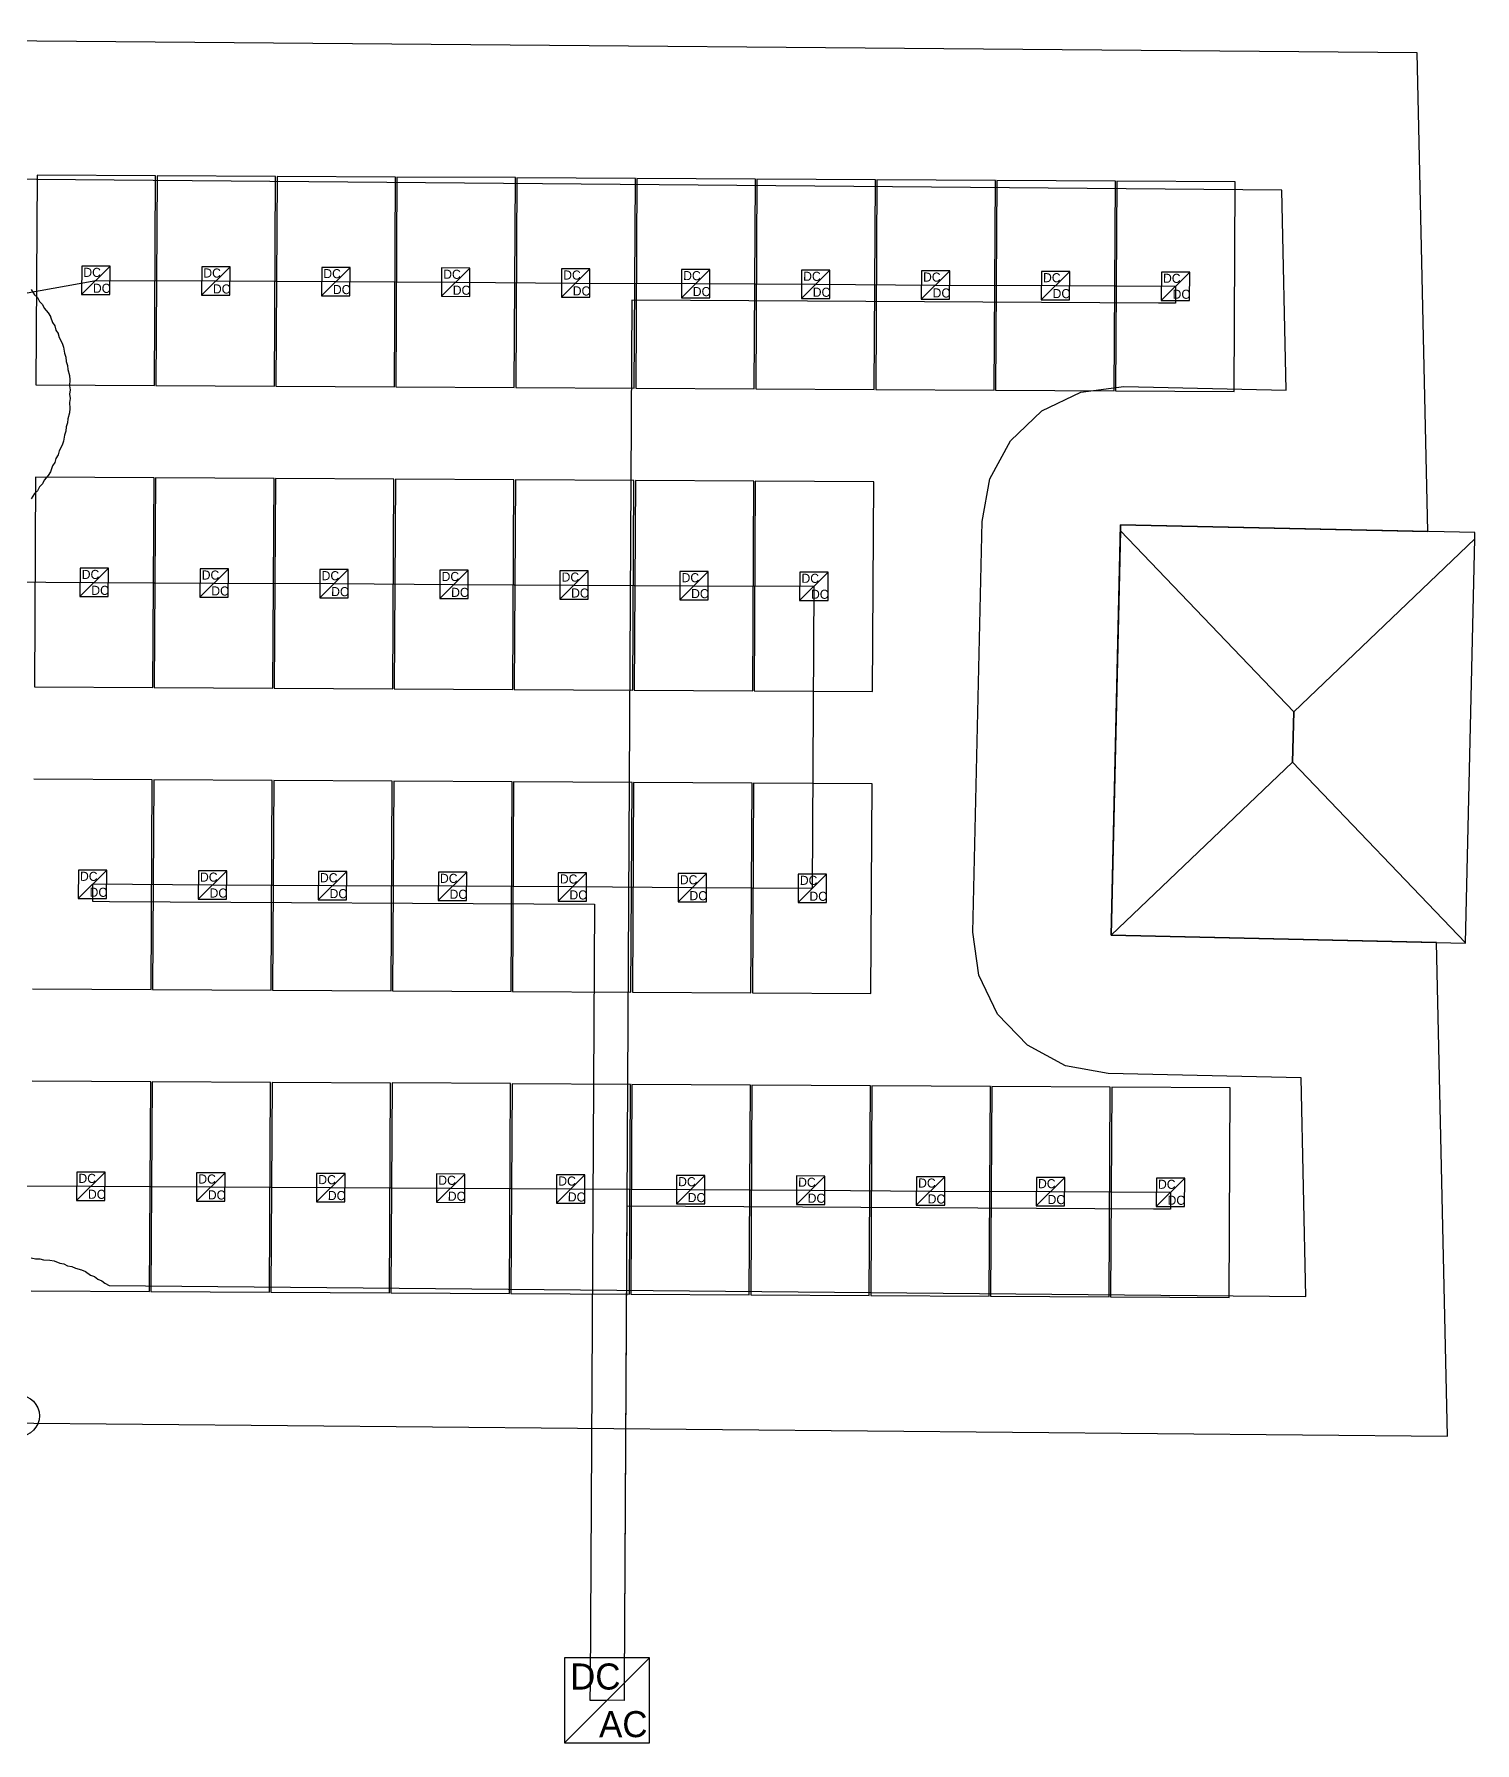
# Model space of a CAD drawing. Header units: feet. Extents: x -13.4 to 53.4, y -30.6 to 18.8.
# Drawn here: x 11.77 to 53.45, y -30.64 to 18.8 of the extents above; entities that cross this region are included whole.
import ezdxf

# ---------------------------------------------------------------- set-up
doc = ezdxf.new("R2010")
doc.units = ezdxf.units.FT
for name, color, linetype in [('Buildings', 7, 'CONTINUOUS'), ('Connections', 7, 'CONTINUOUS'), ('Inverters', 7, 'CONTINUOUS'), ('Modules', 7, 'CONTINUOUS'), ('Obstructions', 7, 'CONTINUOUS'), ('Setbacks', 7, 'CONTINUOUS'), ('Strings', 7, 'CONTINUOUS')]:
    doc.layers.add(name, color=color, linetype=linetype)

msp = doc.modelspace()

# ---------------------------------------------------------------- linework, layer by layer
at = {"layer": 'Buildings', "color": 252}
for p, q in [((51.784, 18.255), (-12.27, 18.799)), ((52.085, 4.406), (51.784, 18.255)), ((42.933, -7.274), (43.2, 4.606)), ((43.2, 4.606), (43.196, 4.428)), ((43.2, 4.606), (52.085, 4.406)), ((53.448, 4.376), (43.2, 4.606)), ((43.196, 4.428), (42.933, -7.274)), ((43.196, 4.428), (48.208, -0.814)), ((48.208, -0.814), (43.196, 4.428)), ((48.208, -0.814), (53.444, 4.192)), ((53.444, 4.192), (48.208, -0.814)), ((53.181, -7.498), (53.444, 4.192)), ((53.444, 4.192), (53.448, 4.376)), ((48.175, -2.263), (48.208, -0.814)), ((48.208, -0.814), (48.175, -2.263)), ((48.175, -2.263), (42.933, -7.274)), ((42.933, -7.274), (48.175, -2.263)), ((53.181, -7.498), (48.175, -2.263)), ((48.175, -2.263), (53.181, -7.498)), ((52.344, -7.486), (42.933, -7.274)), ((42.933, -7.274), (53.18, -7.505)), ((52.654, -21.772), (52.344, -7.486)), ((53.18, -7.505), (53.181, -7.498)), ((-6.389, -21.219), (52.654, -21.772))]:
    msp.add_line(p, q, dxfattribs=at)
at = {"layer": 'Connections', "color": 91}
for p, q in [((44.789, 11.504), (44.786, 11.012)), ((29.06, 11.099), (28.838, -28.922)), ((44.294, 11.015), (29.06, 11.099)), ((44.786, 11.012), (44.294, 11.015)), ((13.46, -5.8), (13.457, -6.292)), ((13.457, -6.292), (13.949, -6.295)), ((13.949, -6.295), (27.979, -6.372)), ((27.979, -6.372), (27.854, -28.916)), ((44.643, -14.711), (44.641, -15.203)), ((28.915, -15.116), (28.838, -28.922)), ((44.149, -15.201), (28.915, -15.116)), ((44.641, -15.203), (44.149, -15.201)), ((27.854, -28.916), (27.852, -29.409)), ((28.838, -28.922), (28.836, -29.414)), ((28.838, -28.922), (28.836, -29.414)), ((27.852, -29.409), (28.344, -29.411)), ((28.836, -29.414), (28.344, -29.411)), ((28.836, -29.414), (28.344, -29.411))]:
    msp.add_line(p, q, dxfattribs=at)
at = {"layer": 'Inverters'}
for p, q in [((29.574, -28.181), (27.113, -28.181)), ((27.113, -28.181), (27.113, -30.642)), ((27.113, -30.642), (29.574, -28.181)), ((29.574, -30.642), (29.574, -28.181)), ((27.113, -30.642), (29.574, -30.642))]:
    msp.add_line(p, q, dxfattribs=at)
at = {"layer": 'Modules', "color": 254}
for p, q in [((11.858, 14.721), (11.825, 8.65)), ((15.287, 14.702), (11.858, 14.721)), ((15.253, 8.631), (15.287, 14.702)), ((15.329, 14.703), (15.296, 8.632)), ((18.758, 14.684), (15.329, 14.703)), ((18.724, 8.613), (18.758, 14.684)), ((18.8, 14.685), (18.767, 8.614)), ((22.229, 14.666), (18.8, 14.685)), ((22.195, 8.595), (22.229, 14.666)), ((22.268, 14.666), (22.235, 8.595)), ((25.697, 14.647), (22.268, 14.666)), ((25.663, 8.576), (25.697, 14.647)), ((25.739, 14.644), (25.706, 8.573)), ((29.168, 14.625), (25.739, 14.644)), ((29.134, 8.554), (29.168, 14.625)), ((29.21, 14.626), (29.177, 8.555)), ((32.639, 14.607), (29.21, 14.626)), ((32.605, 8.536), (32.639, 14.607)), ((32.681, 14.608), (32.648, 8.537)), ((36.11, 14.589), (32.681, 14.608)), ((36.076, 8.518), (36.11, 14.589)), ((36.149, 14.586), (36.116, 8.515)), ((39.578, 14.567), (36.149, 14.586)), ((39.544, 8.496), (39.578, 14.567)), ((39.62, 14.568), (39.587, 8.497)), ((43.049, 14.549), (39.62, 14.568)), ((43.015, 8.478), (43.049, 14.549)), ((43.091, 14.549), (43.058, 8.478)), ((46.52, 14.53), (43.091, 14.549)), ((46.486, 8.46), (46.52, 14.53)), ((13.148, 12.088), (13.143, 11.268)), ((13.143, 11.268), (13.968, 12.084)), ((13.968, 12.084), (13.148, 12.088)), ((13.963, 11.264), (13.968, 12.084)), ((16.619, 12.07), (16.614, 11.25)), ((16.614, 11.25), (17.439, 12.066)), ((17.439, 12.066), (16.619, 12.07)), ((17.434, 11.246), (17.439, 12.066)), ((20.09, 12.052), (20.085, 11.232)), ((20.085, 11.232), (20.91, 12.047)), ((20.91, 12.047), (20.09, 12.052)), ((20.905, 11.227), (20.91, 12.047)), ((23.558, 12.034), (23.553, 11.214)), ((23.553, 11.214), (24.378, 12.029)), ((24.378, 12.029), (23.558, 12.034)), ((24.373, 11.209), (24.378, 12.029)), ((27.029, 12.012), (27.024, 11.192)), ((27.024, 11.192), (27.849, 12.007)), ((27.849, 12.007), (27.029, 12.012)), ((27.844, 11.187), (27.849, 12.007)), ((30.5, 11.994), (30.495, 11.173)), ((30.495, 11.173), (31.32, 11.989)), ((31.32, 11.989), (30.5, 11.994)), ((31.315, 11.169), (31.32, 11.989)), ((33.971, 11.975), (33.966, 11.155)), ((33.966, 11.155), (34.791, 11.971)), ((34.791, 11.971), (33.971, 11.975)), ((34.786, 11.151), (34.791, 11.971)), ((37.439, 11.953), (37.434, 11.133)), ((37.434, 11.133), (38.259, 11.949)), ((38.259, 11.949), (37.439, 11.953)), ((38.255, 11.129), (38.259, 11.949)), ((40.91, 11.935), (40.905, 11.115)), ((40.905, 11.115), (41.73, 11.931)), ((41.73, 11.931), (40.91, 11.935)), ((41.726, 11.11), (41.73, 11.931)), ((44.381, 11.917), (44.376, 11.097)), ((44.376, 11.097), (45.201, 11.912)), ((45.201, 11.912), (44.381, 11.917)), ((45.197, 11.092), (45.201, 11.912)), ((13.143, 11.268), (13.963, 11.264)), ((16.614, 11.25), (17.434, 11.246)), ((20.085, 11.232), (20.905, 11.227)), ((23.553, 11.214), (24.373, 11.209)), ((27.024, 11.192), (27.844, 11.187)), ((30.495, 11.173), (31.315, 11.169)), ((33.966, 11.155), (34.786, 11.151)), ((37.434, 11.133), (38.255, 11.129)), ((40.905, 11.115), (41.726, 11.11)), ((44.376, 11.097), (45.197, 11.092)), ((11.825, 8.65), (15.253, 8.631)), ((15.296, 8.632), (18.724, 8.613)), ((18.767, 8.614), (22.195, 8.595)), ((22.235, 8.595), (25.663, 8.576)), ((25.706, 8.573), (29.134, 8.554)), ((29.177, 8.555), (32.605, 8.536)), ((32.648, 8.537), (36.076, 8.518)), ((36.116, 8.515), (39.544, 8.496)), ((39.587, 8.497), (43.015, 8.478)), ((43.058, 8.478), (46.486, 8.46)), ((11.812, 5.981), (11.778, -0.09)), ((15.24, 5.962), (11.812, 5.981)), ((15.206, -0.109), (15.24, 5.962)), ((15.283, 5.963), (15.249, -0.108)), ((18.711, 5.944), (15.283, 5.963)), ((18.677, -0.127), (18.711, 5.944)), ((18.751, 5.945), (18.717, -0.126)), ((22.179, 5.926), (18.751, 5.945)), ((22.146, -0.145), (22.179, 5.926)), ((22.222, 5.923), (22.188, -0.148)), ((25.65, 5.904), (22.222, 5.923)), ((25.617, -0.167), (25.65, 5.904)), ((25.693, 5.905), (25.659, -0.166)), ((29.121, 5.886), (25.693, 5.905)), ((29.088, -0.185), (29.121, 5.886)), ((29.164, 5.886), (29.13, -0.185)), ((32.592, 5.867), (29.164, 5.886)), ((32.559, -0.204), (32.592, 5.867)), ((32.632, 5.868), (32.598, -0.203)), ((36.06, 5.849), (32.632, 5.868)), ((36.027, -0.222), (36.06, 5.849)), ((13.101, 3.349), (13.097, 2.529)), ((13.097, 2.529), (13.921, 3.344)), ((13.921, 3.344), (13.101, 3.349)), ((13.917, 2.524), (13.921, 3.344)), ((16.572, 3.33), (16.568, 2.51)), ((16.568, 2.51), (17.392, 3.326)), ((17.392, 3.326), (16.572, 3.33)), ((17.388, 2.506), (17.392, 3.326)), ((20.04, 3.312), (20.036, 2.492)), ((20.036, 2.492), (20.86, 3.308)), ((20.86, 3.308), (20.04, 3.312)), ((20.856, 2.487), (20.86, 3.308)), ((23.511, 3.29), (23.507, 2.47)), ((23.507, 2.47), (24.331, 3.286)), ((24.331, 3.286), (23.511, 3.29)), ((24.327, 2.466), (24.331, 3.286)), ((26.982, 3.272), (26.978, 2.452)), ((26.978, 2.452), (27.802, 3.268)), ((27.802, 3.268), (26.982, 3.272)), ((27.798, 2.447), (27.802, 3.268)), ((30.453, 3.254), (30.449, 2.434)), ((30.449, 2.434), (31.273, 3.249)), ((31.273, 3.249), (30.453, 3.254)), ((31.269, 2.429), (31.273, 3.249)), ((33.921, 3.236), (33.917, 2.415)), ((33.917, 2.415), (34.742, 3.231)), ((34.742, 3.231), (33.921, 3.236)), ((34.737, 2.411), (34.742, 3.231)), ((13.097, 2.529), (13.917, 2.524)), ((16.568, 2.51), (17.388, 2.506)), ((20.036, 2.492), (20.856, 2.487)), ((23.507, 2.47), (24.327, 2.466)), ((26.978, 2.452), (27.798, 2.447)), ((30.449, 2.434), (31.269, 2.429)), ((33.917, 2.415), (34.737, 2.411)), ((11.778, -0.09), (15.206, -0.109)), ((15.249, -0.108), (18.677, -0.127)), ((18.717, -0.126), (22.146, -0.145)), ((22.188, -0.148), (25.617, -0.167)), ((25.659, -0.166), (29.088, -0.185)), ((29.13, -0.185), (32.559, -0.204)), ((32.598, -0.203), (36.027, -0.222)), ((15.191, -2.774), (11.762, -2.755)), ((15.157, -8.845), (15.191, -2.774)), ((15.233, -2.777), (15.2, -8.848)), ((18.662, -2.796), (15.233, -2.777)), ((18.628, -8.867), (18.662, -2.796)), ((18.704, -2.795), (18.671, -8.866)), ((22.133, -2.814), (18.704, -2.795)), ((22.099, -8.885), (22.133, -2.814)), ((22.175, -2.813), (22.142, -8.884)), ((25.604, -2.832), (22.175, -2.813)), ((25.57, -8.903), (25.604, -2.832)), ((25.643, -2.831), (25.61, -8.902)), ((29.072, -2.85), (25.643, -2.831)), ((29.038, -8.921), (29.072, -2.85)), ((29.114, -2.853), (29.081, -8.924)), ((32.543, -2.872), (29.114, -2.853)), ((32.509, -8.943), (32.543, -2.872)), ((32.585, -2.872), (32.552, -8.943)), ((36.014, -2.891), (32.585, -2.872)), ((35.98, -8.962), (36.014, -2.891)), ((13.052, -5.387), (13.047, -6.208)), ((13.047, -6.208), (13.872, -5.392)), ((13.872, -5.392), (13.052, -5.387)), ((13.867, -6.212), (13.872, -5.392)), ((16.523, -5.409), (16.518, -6.229)), ((16.518, -6.229), (17.343, -5.414)), ((17.343, -5.414), (16.523, -5.409)), ((17.338, -6.234), (17.343, -5.414)), ((19.994, -5.428), (19.989, -6.248)), ((19.989, -6.248), (20.814, -5.432)), ((20.814, -5.432), (19.994, -5.428)), ((20.809, -6.252), (20.814, -5.432)), ((23.465, -5.446), (23.46, -6.266)), ((23.46, -6.266), (24.285, -5.45)), ((24.285, -5.45), (23.465, -5.446)), ((24.28, -6.271), (24.285, -5.45)), ((26.933, -5.464), (26.928, -6.284)), ((26.928, -6.284), (27.753, -5.469)), ((27.753, -5.469), (26.933, -5.464)), ((27.749, -6.289), (27.753, -5.469)), ((30.404, -5.486), (30.399, -6.306)), ((30.399, -6.306), (31.224, -5.49)), ((31.224, -5.49), (30.404, -5.486)), ((31.22, -6.311), (31.224, -5.49)), ((33.875, -5.504), (33.87, -6.324)), ((33.87, -6.324), (34.695, -5.509)), ((34.695, -5.509), (33.875, -5.504)), ((34.691, -6.329), (34.695, -5.509)), ((13.047, -6.208), (13.867, -6.212)), ((16.518, -6.229), (17.338, -6.234)), ((19.989, -6.248), (20.809, -6.252)), ((23.46, -6.266), (24.28, -6.271)), ((26.928, -6.284), (27.749, -6.289)), ((30.399, -6.306), (31.22, -6.311)), ((33.87, -6.324), (34.691, -6.329)), ((11.729, -8.826), (15.157, -8.845)), ((15.2, -8.848), (18.628, -8.867)), ((18.671, -8.866), (22.099, -8.885)), ((22.142, -8.884), (25.57, -8.903)), ((25.61, -8.902), (29.038, -8.921)), ((29.081, -8.924), (32.509, -8.943)), ((32.552, -8.943), (35.98, -8.962)), ((15.144, -11.513), (11.716, -11.495)), ((15.11, -17.584), (15.144, -11.513)), ((15.184, -11.513), (15.15, -17.584)), ((18.612, -11.532), (15.184, -11.513)), ((18.579, -17.603), (18.612, -11.532)), ((18.655, -11.531), (18.621, -17.602)), ((22.083, -11.55), (18.655, -11.531)), ((22.05, -17.621), (22.083, -11.55)), ((22.126, -11.549), (22.092, -17.62)), ((25.554, -11.568), (22.126, -11.549)), ((25.521, -17.639), (25.554, -11.568)), ((25.597, -11.571), (25.563, -17.642)), ((29.025, -11.59), (25.597, -11.571)), ((28.992, -17.661), (29.025, -11.59)), ((29.065, -11.589), (29.031, -17.66)), ((32.493, -11.608), (29.065, -11.589)), ((32.46, -17.679), (32.493, -11.608)), ((32.536, -11.608), (32.502, -17.679)), ((35.964, -11.627), (32.536, -11.608)), ((35.931, -17.698), (35.964, -11.627)), ((36.007, -11.63), (35.973, -17.701)), ((39.435, -11.649), (36.007, -11.63)), ((39.402, -17.72), (39.435, -11.649)), ((39.475, -11.648), (39.441, -17.719)), ((42.903, -11.667), (39.475, -11.648)), ((42.87, -17.738), (42.903, -11.667)), ((42.946, -11.666), (42.912, -17.737)), ((46.374, -11.685), (42.946, -11.666)), ((46.341, -17.756), (46.374, -11.685)), ((13.005, -14.127), (13.001, -14.947)), ((13.001, -14.947), (13.825, -14.132)), ((13.825, -14.132), (13.005, -14.127)), ((13.821, -14.952), (13.825, -14.132)), ((16.473, -14.145), (16.469, -14.966)), ((16.469, -14.966), (17.294, -14.15)), ((17.294, -14.15), (16.473, -14.145)), ((17.289, -14.97), (17.294, -14.15)), ((19.944, -14.164), (19.94, -14.984)), ((19.94, -14.984), (20.765, -14.168)), ((20.765, -14.168), (19.944, -14.164)), ((20.76, -14.988), (20.765, -14.168)), ((23.415, -14.182), (23.411, -15.002)), ((23.411, -15.002), (24.236, -14.186)), ((24.236, -14.186), (23.415, -14.182)), ((24.231, -15.007), (24.236, -14.186)), ((26.886, -14.204), (26.882, -15.024)), ((26.882, -15.024), (27.707, -14.208)), ((27.707, -14.208), (26.886, -14.204)), ((27.702, -15.029), (27.707, -14.208)), ((30.354, -14.222), (30.35, -15.042)), ((30.35, -15.042), (31.175, -14.227)), ((31.175, -14.227), (30.354, -14.222)), ((31.17, -15.047), (31.175, -14.227)), ((33.825, -14.24), (33.821, -15.061)), ((33.821, -15.061), (34.646, -14.245)), ((34.646, -14.245), (33.825, -14.24)), ((34.641, -15.065), (34.646, -14.245)), ((37.296, -14.262), (37.292, -15.082)), ((37.292, -15.082), (38.117, -14.267)), ((38.117, -14.267), (37.296, -14.262)), ((38.112, -15.087), (38.117, -14.267)), ((40.765, -14.28), (40.76, -15.101)), ((40.76, -15.101), (41.585, -14.285)), ((41.585, -14.285), (40.765, -14.28)), ((41.58, -15.105), (41.585, -14.285)), ((44.236, -14.299), (44.231, -15.119)), ((44.231, -15.119), (45.056, -14.303)), ((45.056, -14.303), (44.236, -14.299)), ((45.051, -15.123), (45.056, -14.303)), ((13.001, -14.947), (13.821, -14.952)), ((16.469, -14.966), (17.289, -14.97)), ((19.94, -14.984), (20.76, -14.988)), ((23.411, -15.002), (24.231, -15.007)), ((26.882, -15.024), (27.702, -15.029)), ((30.35, -15.042), (31.17, -15.047)), ((33.821, -15.061), (34.641, -15.065)), ((37.292, -15.082), (38.112, -15.087)), ((40.76, -15.101), (41.58, -15.105)), ((44.231, -15.119), (45.051, -15.123)), ((11.682, -17.565), (15.11, -17.584)), ((15.15, -17.584), (18.579, -17.603)), ((18.621, -17.602), (22.05, -17.621)), ((22.092, -17.62), (25.521, -17.639)), ((25.563, -17.642), (28.992, -17.661)), ((29.031, -17.66), (32.46, -17.679)), ((32.502, -17.679), (35.931, -17.698)), ((35.973, -17.701), (39.402, -17.72)), ((39.441, -17.719), (42.87, -17.738)), ((42.912, -17.737), (46.341, -17.756))]:
    msp.add_line(p, q, dxfattribs=at)
at = {"layer": 'Obstructions', "color": 252}
msp.add_circle((11.332, -21.179), 0.593, dxfattribs=at)
at = {"layer": 'Setbacks', "color": 2}
for p, q in [((47.866, 14.285), (-8.289, 14.762)), ((47.991, 8.503), (47.866, 14.285)), ((11.688, 11.409), (11.786, 11.259)), ((11.786, 11.259), (11.868, 11.176)), ((11.868, 11.176), (11.869, 11.176)), ((11.869, 11.176), (11.869, 11.175)), ((11.869, 11.175), (11.925, 11.065)), ((11.925, 11.065), (12.013, 10.977)), ((12.013, 10.977), (12.014, 10.976)), ((12.014, 10.976), (12.014, 10.976)), ((12.014, 10.976), (12.067, 10.872)), ((12.067, 10.872), (12.179, 10.733)), ((12.179, 10.733), (12.18, 10.732)), ((12.18, 10.732), (12.242, 10.625)), ((12.242, 10.625), (12.242, 10.624)), ((12.242, 10.624), (12.306, 10.457)), ((12.306, 10.457), (12.37, 10.359)), ((12.37, 10.359), (12.37, 10.359)), ((12.37, 10.359), (12.37, 10.358)), ((12.37, 10.358), (12.402, 10.238)), ((12.402, 10.238), (12.47, 10.134)), ((12.47, 10.134), (12.47, 10.133)), ((12.47, 10.133), (12.471, 10.133)), ((12.471, 10.133), (12.501, 10.02)), ((12.501, 10.02), (12.582, 9.861)), ((12.582, 9.861), (12.582, 9.86)), ((12.582, 9.86), (12.621, 9.742)), ((12.621, 9.742), (12.621, 9.742)), ((12.621, 9.742), (12.649, 9.565)), ((12.649, 9.565), (12.691, 9.456)), ((12.691, 9.456), (12.691, 9.456)), ((12.691, 9.456), (12.691, 9.455)), ((12.691, 9.455), (12.697, 9.331)), ((12.697, 9.331), (12.742, 9.215)), ((12.742, 9.215), (12.742, 9.214)), ((12.742, 9.214), (12.742, 9.214)), ((12.742, 9.214), (12.748, 9.097)), ((12.748, 9.097), (12.794, 8.924)), ((12.794, 8.924), (12.795, 8.924)), ((12.795, 8.924), (12.808, 8.8)), ((12.816, 8.505), (12.797, 8.382)), ((12.808, 8.8), (12.798, 8.621)), ((12.798, 8.621), (12.816, 8.506)), ((12.808, 8.8), (12.808, 8.8)), ((12.816, 8.506), (12.816, 8.505)), ((12.816, 8.505), (12.816, 8.505)), ((40.921, 7.897), (42.049, 8.44)), ((42.049, 8.44), (42.049, 8.441)), ((42.049, 8.441), (42.05, 8.441)), ((42.05, 8.441), (43.29, 8.609)), ((43.29, 8.609), (43.29, 8.609)), ((43.29, 8.609), (47.991, 8.503)), ((12.808, 7.963), (12.795, 7.84)), ((12.797, 8.382), (12.816, 8.259)), ((12.816, 8.258), (12.798, 8.143)), ((12.798, 8.143), (12.808, 7.964)), ((12.808, 7.964), (12.808, 7.963)), ((12.816, 8.259), (12.816, 8.258)), ((12.816, 8.258), (12.816, 8.258)), ((12.697, 7.433), (12.691, 7.309)), ((12.742, 7.549), (12.697, 7.433)), ((12.748, 7.667), (12.742, 7.55)), ((12.742, 7.55), (12.742, 7.55)), ((12.742, 7.55), (12.742, 7.549)), ((12.794, 7.839), (12.748, 7.667)), ((12.795, 7.84), (12.794, 7.839)), ((40.016, 7.032), (40.92, 7.897)), ((40.92, 7.897), (40.921, 7.897)), ((40.921, 7.897), (40.921, 7.897)), ((12.621, 7.021), (12.582, 6.903)), ((12.649, 7.199), (12.621, 7.022)), ((12.621, 7.022), (12.621, 7.021)), ((12.691, 7.308), (12.649, 7.199)), ((12.691, 7.309), (12.691, 7.308)), ((12.691, 7.308), (12.691, 7.308)), ((39.422, 5.929), (40.015, 7.031)), ((40.015, 7.031), (40.015, 7.032)), ((40.015, 7.032), (40.016, 7.032)), ((12.402, 6.525), (12.37, 6.405)), ((12.47, 6.63), (12.402, 6.525)), ((12.471, 6.631), (12.47, 6.63)), ((12.47, 6.63), (12.47, 6.63)), ((12.501, 6.743), (12.471, 6.631)), ((12.582, 6.903), (12.501, 6.743)), ((12.582, 6.903), (12.582, 6.903)), ((12.179, 6.031), (12.067, 5.892)), ((12.18, 6.031), (12.179, 6.031)), ((12.242, 6.139), (12.18, 6.031)), ((12.306, 6.306), (12.242, 6.139)), ((12.242, 6.139), (12.242, 6.139)), ((12.37, 6.404), (12.306, 6.306)), ((12.37, 6.405), (12.37, 6.405)), ((12.37, 6.405), (12.37, 6.404)), ((11.786, 5.505), (11.688, 5.355)), ((11.868, 5.587), (11.786, 5.505)), ((11.869, 5.588), (11.868, 5.587)), ((11.925, 5.699), (11.869, 5.588)), ((11.869, 5.588), (11.869, 5.588)), ((12.013, 5.787), (11.925, 5.699)), ((12.014, 5.787), (12.013, 5.787)), ((12.067, 5.892), (12.014, 5.788)), ((12.014, 5.788), (12.014, 5.787)), ((39.198, 4.697), (39.422, 5.928)), ((39.422, 5.928), (39.422, 5.929)), ((39.422, 5.929), (39.422, 5.929)), ((38.931, -7.184), (39.198, 4.696)), ((39.198, 4.696), (39.198, 4.697)), ((38.931, -7.185), (38.931, -7.184)), ((39.099, -8.425), (38.931, -7.185)), ((39.099, -8.426), (39.099, -8.425)), ((39.099, -8.425), (39.099, -8.425)), ((39.642, -9.553), (39.099, -8.426)), ((39.642, -9.554), (39.642, -9.553)), ((39.643, -9.554), (39.642, -9.554)), ((40.507, -10.459), (39.643, -9.554)), ((40.508, -10.459), (40.507, -10.459)), ((41.61, -11.052), (40.508, -10.459)), ((40.508, -10.459), (40.508, -10.459)), ((41.611, -11.053), (41.61, -11.052)), ((42.842, -11.276), (41.611, -11.053)), ((41.611, -11.053), (41.611, -11.053)), ((42.843, -11.276), (42.842, -11.276)), ((48.424, -11.402), (42.843, -11.276)), ((48.562, -17.73), (48.424, -11.402)), ((11.689, -16.608), (11.809, -16.64)), ((11.809, -16.64), (11.933, -16.633)), ((11.933, -16.633), (11.933, -16.633)), ((11.933, -16.633), (11.934, -16.634)), ((11.934, -16.634), (12.047, -16.664)), ((12.047, -16.664), (12.225, -16.673)), ((12.225, -16.673), (12.226, -16.673)), ((12.226, -16.673), (12.347, -16.699)), ((12.347, -16.699), (12.348, -16.699)), ((12.348, -16.699), (12.515, -16.763)), ((12.515, -16.763), (12.63, -16.782)), ((12.63, -16.782), (12.631, -16.782)), ((12.631, -16.782), (12.631, -16.782)), ((12.631, -16.782), (12.742, -16.838)), ((12.742, -16.838), (12.865, -16.858)), ((12.865, -16.858), (12.865, -16.858)), ((12.865, -16.858), (12.866, -16.858)), ((12.866, -16.858), (12.97, -16.911)), ((12.97, -16.911), (13.143, -16.957)), ((13.143, -16.957), (13.143, -16.958)), ((13.143, -16.958), (13.257, -17.008)), ((13.257, -17.008), (13.257, -17.008)), ((13.257, -17.008), (13.407, -17.106)), ((13.407, -17.106), (13.516, -17.148)), ((13.516, -17.148), (13.517, -17.148)), ((13.517, -17.148), (13.517, -17.148)), ((13.517, -17.148), (13.614, -17.226)), ((13.614, -17.226), (13.73, -17.271)), ((13.73, -17.271), (13.73, -17.271)), ((13.73, -17.271), (13.731, -17.272)), ((13.731, -17.272), (13.822, -17.345)), ((13.822, -17.345), (13.941, -17.406)), ((13.941, -17.406), (48.562, -17.73))]:
    msp.add_line(p, q, dxfattribs=at)
at = {"layer": 'Strings', "color": 11}
for p, q in [((-10.128, 7.363), (13.556, 11.676)), ((13.556, 11.676), (17.027, 11.658)), ((17.027, 11.658), (20.498, 11.64)), ((20.498, 11.64), (23.966, 11.621)), ((23.966, 11.621), (27.437, 11.599)), ((27.437, 11.599), (30.908, 11.581)), ((30.908, 11.581), (34.379, 11.563)), ((34.379, 11.563), (37.847, 11.541)), ((37.847, 11.541), (41.318, 11.523)), ((41.318, 11.523), (44.789, 11.504)), ((10.038, 2.955), (13.509, 2.936)), ((13.509, 2.936), (16.98, 2.918)), ((16.98, 2.918), (20.448, 2.9)), ((20.448, 2.9), (23.919, 2.878)), ((23.919, 2.878), (27.39, 2.86)), ((27.39, 2.86), (30.861, 2.841)), ((30.861, 2.841), (34.329, 2.823)), ((34.329, 2.823), (34.283, -5.917)), ((16.931, -5.822), (13.46, -5.8)), ((20.402, -5.84), (16.931, -5.822)), ((23.873, -5.858), (20.402, -5.84)), ((27.341, -5.876), (23.873, -5.858)), ((30.812, -5.898), (27.341, -5.876)), ((34.283, -5.917), (30.812, -5.898)), ((9.942, -14.518), (13.413, -14.539)), ((13.413, -14.539), (16.881, -14.558)), ((16.881, -14.558), (20.352, -14.576)), ((20.352, -14.576), (23.823, -14.594)), ((23.823, -14.594), (27.294, -14.616)), ((27.294, -14.616), (30.762, -14.634)), ((30.762, -14.634), (34.233, -14.653)), ((34.233, -14.653), (37.704, -14.675)), ((37.704, -14.675), (41.172, -14.693)), ((41.172, -14.693), (44.643, -14.711))]:
    msp.add_line(p, q, dxfattribs=at)

# ---------------------------------------------------------------- texts
at = {"layer": 'Inverters'}
for s, p in [('DC', (27.277, -29.1)), ('AC', (28.114, -30.478))]:
    msp.add_text(s, height=0.7546, dxfattribs=at).set_placement(p)
at = {"layer": 'Modules'}
for p in [(13.195, 11.777), (16.666, 11.758), (20.137, 11.74), (23.605, 11.722), (27.076, 11.7), (30.547, 11.682), (34.018, 11.663), (37.486, 11.641), (40.957, 11.623), (44.428, 11.605), (13.472, 11.316), (16.943, 11.297), (20.414, 11.279), (23.882, 11.261), (27.353, 11.239), (30.824, 11.221), (34.295, 11.202), (37.763, 11.181), (41.234, 11.162), (44.705, 11.144), (13.149, 3.037), (16.62, 3.019), (20.088, 3), (23.559, 2.978), (27.03, 2.96), (30.501, 2.942), (33.969, 2.924), (13.425, 2.576), (16.896, 2.558), (20.364, 2.539), (23.835, 2.518), (27.306, 2.499), (30.777, 2.481), (34.245, 2.463), (13.099, -5.699), (13.376, -6.16), (16.57, -5.721), (16.847, -6.182), (20.041, -5.739), (23.512, -5.758), (26.98, -5.776), (30.451, -5.798), (33.922, -5.816), (20.318, -6.2), (23.789, -6.219), (27.257, -6.237), (30.728, -6.259), (34.199, -6.277), (13.053, -14.439), (16.521, -14.457), (19.992, -14.476), (23.463, -14.494), (26.934, -14.516), (30.402, -14.534), (33.873, -14.552), (37.344, -14.574), (40.812, -14.592), (13.329, -14.9), (16.797, -14.918), (20.268, -14.936), (23.739, -14.955), (27.21, -14.977), (30.678, -14.995), (34.149, -15.013), (37.62, -15.035), (41.088, -15.053), (44.283, -14.611), (44.559, -15.072)]:
    msp.add_text('DC', height=0.2625, rotation=-0.317, dxfattribs=at).set_placement(p)

doc.saveas('drawing.dxf')
